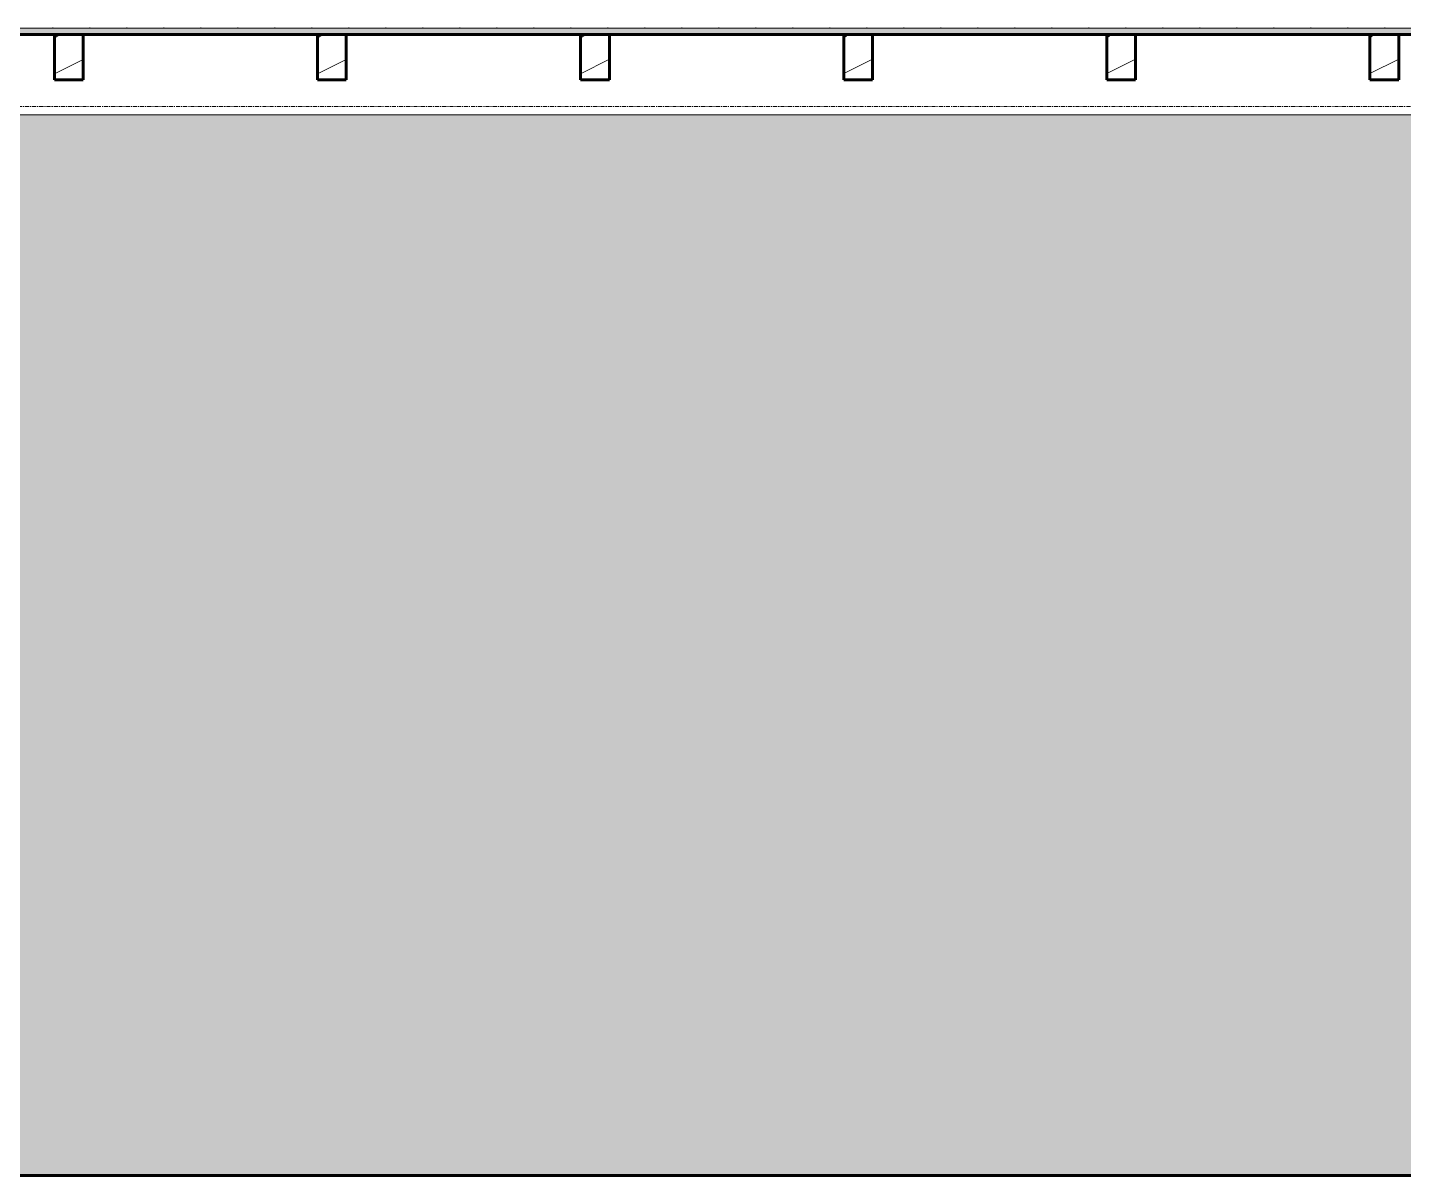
# Model space of a CAD drawing. Header units: inches. Extents: x -3547 to 1646, y 123 to 485.
# Drawn here: x 901.9 to 1069.2, y 268 to 407.6 of the extents above; entities that cross this region are included whole.
import ezdxf

# ---------------------------------------------------------------- set-up
doc = ezdxf.new("R2010")
doc.units = ezdxf.units.IN
doc.header["$MEASUREMENT"] = 0
doc.linetypes.add('Grid Line 1_2_', pattern=[0.875, 0.5, -0.125, 0.125, -0.125])
for name, color, linetype, lineweight in [('0-2', 7, 'Continuous', 9), ('0-3', 50, 'Continuous', 5), ('A-FLOR-2', 250, 'Continuous', 60), ('A-FLOR-LEVL-1', 51, 'Grid Line 1_2_', 9), ('A-FLOR-MCUT-1', 10, 'Continuous', 18), ('A-FLOR-PATT-1', 7, 'Continuous', 9), ('A-FLOR-PATT-3', 253, 'Continuous', 9), ('I-WALL', 2, 'Continuous', 18), ('I-WALL-1', 2, 'Continuous', 5), ('S-BEAM', 12, 'Continuous', 9), ('S-BEAM-1', 250, 'Continuous', 60)]:
    doc.layers.add(name, color=color, linetype=linetype, lineweight=lineweight)
pattern_1 = [(216.87, (3.642, 7.997), (23.9897714, 15.99364286), [3.998, -35.986]), (206.565, (8.44, 5.598), (-7.9970807, -7.996619), [8.941, -8.941]), (198.435, (8.44, 1.599), (-15.9938446, -7.9970983), [5.058, -20.23])]

# ---------------------------------------------------------------- blocks, each defined once
blk = doc.blocks.new('CTR - 1st Phase - Shell_rvt-4-INTERIOR ELEVATION - CORRIDOR EAST _302_E_ - 3RD FLOOR - WEST WALL')
at = {"layer": 'A-FLOR-PATT-1'}
h = blk.add_hatch(dxfattribs=at)
h.set_pattern_fill('FP_29', color=256, style=0, pattern_type=2)
h.set_pattern_definition([(0, (0.443, 0), (0, 2.399), []), (315, (0.443, 0), (2.3985062, 0), [3.393, -3.393]), (45, (0.443, 0), (2.3985062, 0), [3.393, -3.393])])
h.paths.add_polyline_path([(2460.22, 406.76), (3408.67, 406.76), (3408.67, 407.51), (2452.24, 407.51), (2452.24, 406.76)], flags=0)
at = {"layer": 'A-FLOR-PATT-3'}
h = blk.add_hatch(dxfattribs=at)
h.set_pattern_fill('FP_28', color=256, style=0, pattern_type=2)
h.set_pattern_definition([(0, (0.443, 0), (0, 4.5), []), (90, (0.443, 0), (-4.5, 3e-16), [])])
h.paths.add_polyline_path([(3398.94, 407.51), (3408.67, 407.51), (3408.67, 407.6), (2452.24, 407.6), (2452.24, 407.51), (3366.27, 407.51)], flags=0)
at = {"layer": 'A-FLOR-2'}
for p, q in [((2452.24, 406.76), (3408.67, 406.76)), ((3496.97, 268), (2452.24, 268))]:
    blk.add_line(p, q, dxfattribs=at)
at = {"layer": 'A-FLOR-MCUT-1'}
blk.add_line((3408.67, 407.51), (2452.24, 407.51), dxfattribs=at)
blk = doc.blocks.new('LVL-Laminated Veneer Lumber - 4X6 S_ PINE - NO_ 1-2262205-INTERIOR ELEVATION - CORRIDOR EAST _302_E_ - 3RD FLOOR - WEST WALL')
at = {"layer": 'S-BEAM'}
h = blk.add_hatch(dxfattribs=at)
h.set_pattern_fill('FP_34', color=256, style=0, pattern_type=2)
h.set_pattern_definition(pattern_1)
h.paths.add_polyline_path([(2819.57, 401.26), (2819.57, 406.76), (2816.07, 406.76), (2816.07, 401.26)], flags=0)
at = {"layer": 'S-BEAM-1'}
for p, q in [((2819.57, 406.76), (2816.07, 406.76)), ((2816.07, 406.76), (2816.07, 401.26)), ((2819.57, 401.26), (2819.57, 406.76)), ((2816.07, 401.26), (2819.57, 401.26))]:
    blk.add_line(p, q, dxfattribs=at)
blk = doc.blocks.new('LVL-Laminated Veneer Lumber - 4X6 S_ PINE - NO_ 1-V73-INTERIOR ELEVATION - CORRIDOR EAST _302_E_ - 3RD FLOOR - WEST WALL')
at = {"layer": 'S-BEAM'}
h = blk.add_hatch(dxfattribs=at)
h.set_pattern_fill('FP_34', color=256, style=0, pattern_type=2)
h.set_pattern_definition(pattern_1)
h.paths.add_polyline_path([(2851.57, 401.26), (2851.57, 406.76), (2848.07, 406.76), (2848.07, 401.26)], flags=0)
at = {"layer": 'S-BEAM-1'}
for p, q in [((2851.57, 406.76), (2848.07, 406.76)), ((2848.07, 406.76), (2848.07, 401.26)), ((2851.57, 401.26), (2851.57, 406.76)), ((2848.07, 401.26), (2851.57, 401.26))]:
    blk.add_line(p, q, dxfattribs=at)
blk = doc.blocks.new('LVL-Laminated Veneer Lumber - 4X6 S_ PINE - NO_ 1-V74-INTERIOR ELEVATION - CORRIDOR EAST _302_E_ - 3RD FLOOR - WEST WALL')
at = {"layer": 'S-BEAM'}
h = blk.add_hatch(dxfattribs=at)
h.set_pattern_fill('FP_34', color=256, style=0, pattern_type=2)
h.set_pattern_definition(pattern_1)
h.paths.add_polyline_path([(2883.57, 401.26), (2883.57, 406.76), (2880.07, 406.76), (2880.07, 401.26)], flags=0)
at = {"layer": 'S-BEAM-1'}
for p, q in [((2883.57, 406.76), (2880.07, 406.76)), ((2880.07, 406.76), (2880.07, 401.26)), ((2883.57, 401.26), (2883.57, 406.76)), ((2880.07, 401.26), (2883.57, 401.26))]:
    blk.add_line(p, q, dxfattribs=at)
blk = doc.blocks.new('LVL-Laminated Veneer Lumber - 4X6 S_ PINE - NO_ 1-V75-INTERIOR ELEVATION - CORRIDOR EAST _302_E_ - 3RD FLOOR - WEST WALL')
at = {"layer": 'S-BEAM'}
h = blk.add_hatch(dxfattribs=at)
h.set_pattern_fill('FP_34', color=256, style=0, pattern_type=2)
h.set_pattern_definition(pattern_1)
h.paths.add_polyline_path([(2915.57, 401.26), (2915.57, 406.76), (2912.07, 406.76), (2912.07, 401.26)], flags=0)
at = {"layer": 'S-BEAM-1'}
for p, q in [((2915.57, 406.76), (2912.07, 406.76)), ((2912.07, 406.76), (2912.07, 401.26)), ((2915.57, 401.26), (2915.57, 406.76)), ((2912.07, 401.26), (2915.57, 401.26))]:
    blk.add_line(p, q, dxfattribs=at)
blk = doc.blocks.new('LVL-Laminated Veneer Lumber - 4X6 S_ PINE - NO_ 1-V76-INTERIOR ELEVATION - CORRIDOR EAST _302_E_ - 3RD FLOOR - WEST WALL')
at = {"layer": 'S-BEAM'}
h = blk.add_hatch(dxfattribs=at)
h.set_pattern_fill('FP_34', color=256, style=0, pattern_type=2)
h.set_pattern_definition(pattern_1)
h.paths.add_polyline_path([(2947.57, 401.26), (2947.57, 406.76), (2944.07, 406.76), (2944.07, 401.26)], flags=0)
at = {"layer": 'S-BEAM-1'}
for p, q in [((2947.57, 406.76), (2944.07, 406.76)), ((2944.07, 406.76), (2944.07, 401.26)), ((2947.57, 401.26), (2947.57, 406.76)), ((2944.07, 401.26), (2947.57, 401.26))]:
    blk.add_line(p, q, dxfattribs=at)
blk = doc.blocks.new('LVL-Laminated Veneer Lumber - 4X6 S_ PINE - NO_ 1-V77-INTERIOR ELEVATION - CORRIDOR EAST _302_E_ - 3RD FLOOR - WEST WALL')
at = {"layer": 'S-BEAM'}
h = blk.add_hatch(dxfattribs=at)
h.set_pattern_fill('FP_34', color=256, style=0, pattern_type=2)
h.set_pattern_definition(pattern_1)
h.paths.add_polyline_path([(2979.57, 401.26), (2979.57, 406.76), (2976.07, 406.76), (2976.07, 401.26)], flags=0)
at = {"layer": 'S-BEAM-1'}
for p, q in [((2979.57, 406.76), (2976.07, 406.76)), ((2976.07, 406.76), (2976.07, 401.26)), ((2979.57, 401.26), (2979.57, 406.76)), ((2976.07, 401.26), (2979.57, 401.26))]:
    blk.add_line(p, q, dxfattribs=at)
blk = doc.blocks.new('CTR - 1st Phase - Structure_rvt-4-INTERIOR ELEVATION - CORRIDOR EAST _302_E_ - 3RD FLOOR - WEST WALL')
at = {"layer": '0-2'}
for name in ['LVL-Laminated Veneer Lumber - 4X6 S_ PINE - NO_ 1-2262205-INTERIOR ELEVATION - CORRIDOR EAST _302_E_ - 3RD FLOOR - WEST WALL', 'LVL-Laminated Veneer Lumber - 4X6 S_ PINE - NO_ 1-V73-INTERIOR ELEVATION - CORRIDOR EAST _302_E_ - 3RD FLOOR - WEST WALL', 'LVL-Laminated Veneer Lumber - 4X6 S_ PINE - NO_ 1-V74-INTERIOR ELEVATION - CORRIDOR EAST _302_E_ - 3RD FLOOR - WEST WALL', 'LVL-Laminated Veneer Lumber - 4X6 S_ PINE - NO_ 1-V75-INTERIOR ELEVATION - CORRIDOR EAST _302_E_ - 3RD FLOOR - WEST WALL', 'LVL-Laminated Veneer Lumber - 4X6 S_ PINE - NO_ 1-V76-INTERIOR ELEVATION - CORRIDOR EAST _302_E_ - 3RD FLOOR - WEST WALL', 'LVL-Laminated Veneer Lumber - 4X6 S_ PINE - NO_ 1-V77-INTERIOR ELEVATION - CORRIDOR EAST _302_E_ - 3RD FLOOR - WEST WALL']:
    blk.add_blockref(name, (0, 0), dxfattribs=at)

msp = doc.modelspace()

# ---------------------------------------------------------------- hatches: boundary and pattern name
at = {"layer": 'I-WALL-1'}
msp.add_hatch(color=256, dxfattribs=at).paths.add_polyline_path([(873.75, 268), (1114.16, 268), (1114.16, 397), (873.75, 397), (873.75, 373.82), (883.95, 373.82), (883.95, 373.07), (873.75, 373.07), (873.75, 337.8)], flags=0)

# ---------------------------------------------------------------- linework, layer by layer
at = {"layer": 'A-FLOR-LEVL-1'}
for p, q in [((492.05, 398), (1634.35, 398)), ((492.05, 268), (1634.35, 268))]:
    msp.add_line(p, q, dxfattribs=at)
at = {"layer": 'I-WALL'}
msp.add_line((1133.75, 397), (542.88, 397), dxfattribs=at)

# ---------------------------------------------------------------- block references
at = {"layer": '0-3'}
for name in ['CTR - 1st Phase - Shell_rvt-4-INTERIOR ELEVATION - CORRIDOR EAST _302_E_ - 3RD FLOOR - WEST WALL', 'CTR - 1st Phase - Structure_rvt-4-INTERIOR ELEVATION - CORRIDOR EAST _302_E_ - 3RD FLOOR - WEST WALL']:
    msp.add_blockref(name, (-1910.94, 0), dxfattribs=at)

doc.saveas('drawing.dxf')
